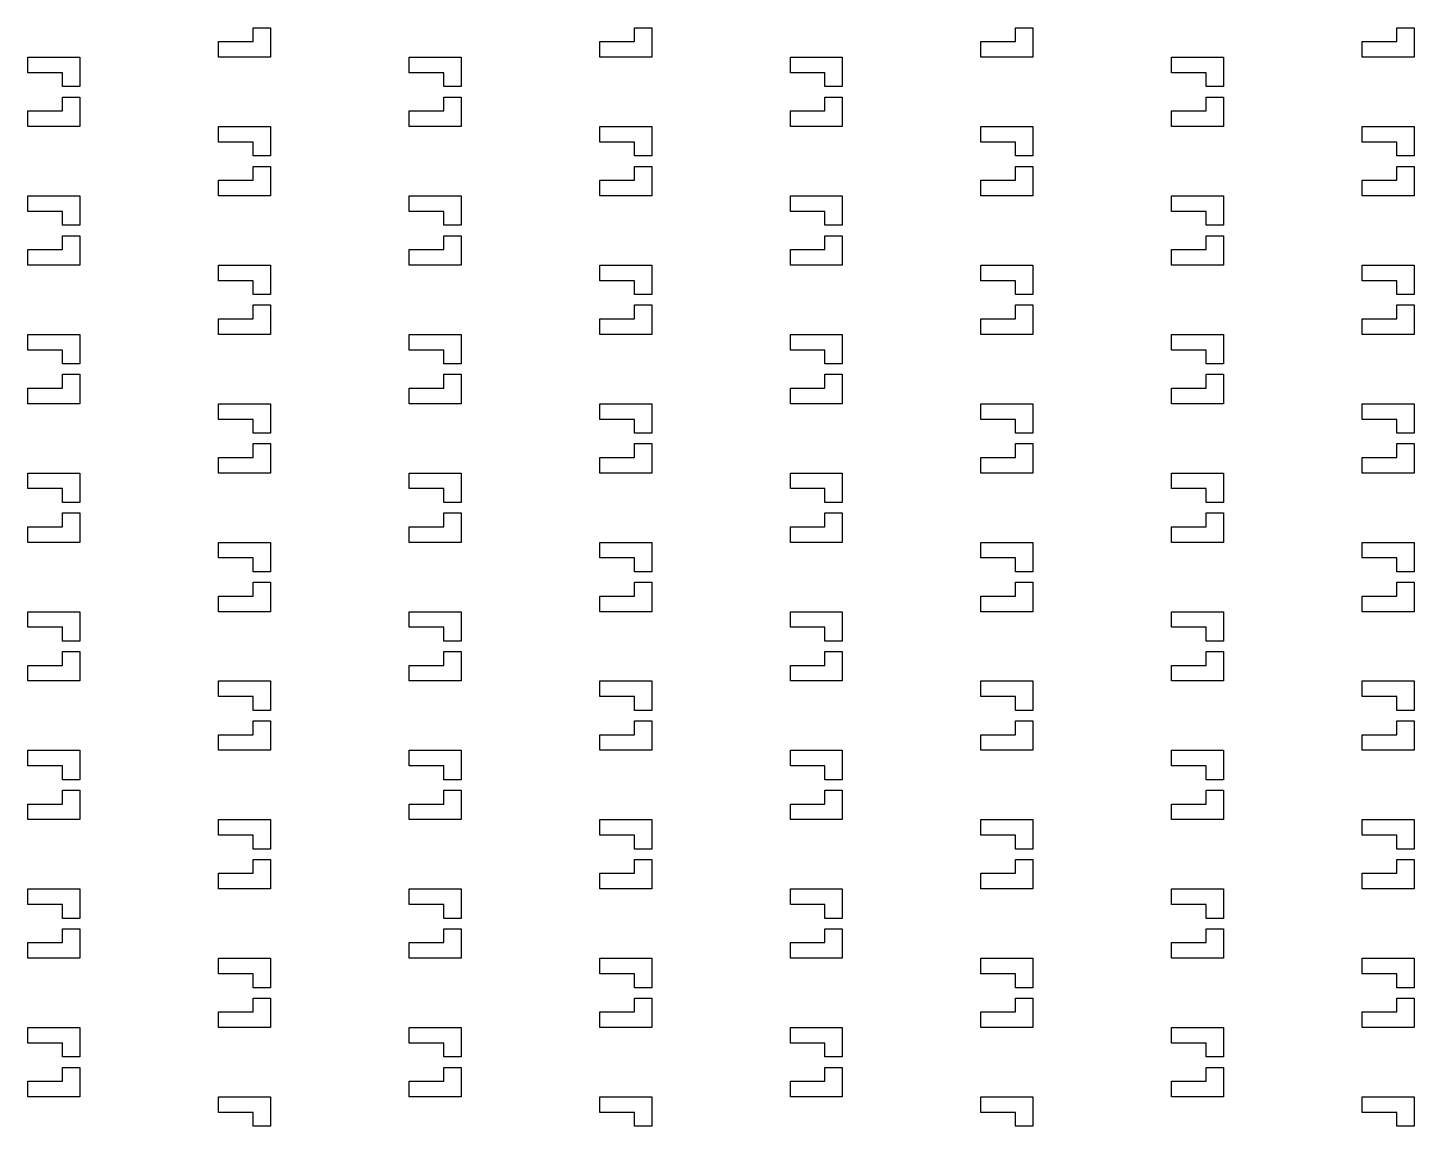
# Model space of a CAD drawing. Header units: millimetres. Extents: x 2102 to 86502, y 1818 to 64568.
# Drawn here: x 26034.5 to 26434.5, y 33165 to 33482 of the extents above; entities that cross this region are included whole.
import ezdxf

# ---------------------------------------------------------------- set-up
doc = ezdxf.new("R2010")
doc.units = ezdxf.units.MM
doc.layers.add('Layer-2', color=3, linetype='Continuous')

msp = doc.modelspace()

# ---------------------------------------------------------------- linework, layer by layer
at = {"layer": 'Layer-2'}
for p, q in [((26099.55, 33477.97), (26099.55, 33481.97)), ((26099.55, 33481.97), (26104.55, 33481.97)), ((26104.55, 33481.97), (26104.55, 33473.47)), ((26209.55, 33477.97), (26209.55, 33481.97)), ((26209.55, 33481.97), (26214.55, 33481.97)), ((26214.55, 33481.97), (26214.55, 33473.47)), ((26319.55, 33477.97), (26319.55, 33481.97)), ((26319.55, 33481.97), (26324.55, 33481.97)), ((26324.55, 33481.97), (26324.55, 33473.47)), ((26429.55, 33477.97), (26429.55, 33481.97)), ((26429.55, 33481.97), (26434.55, 33481.97)), ((26434.55, 33481.97), (26434.55, 33473.47)), ((26089.55, 33477.97), (26099.55, 33477.97)), ((26089.55, 33473.47), (26089.55, 33477.97)), ((26199.55, 33477.97), (26209.55, 33477.97)), ((26199.55, 33473.47), (26199.55, 33477.97)), ((26309.55, 33477.97), (26319.55, 33477.97)), ((26309.55, 33473.47), (26309.55, 33477.97)), ((26419.55, 33477.97), (26429.55, 33477.97)), ((26419.55, 33473.47), (26419.55, 33477.97)), ((26034.55, 33473.47), (26049.55, 33473.47)), ((26034.55, 33468.97), (26034.55, 33473.47)), ((26049.55, 33473.47), (26049.55, 33464.97)), ((26104.55, 33473.47), (26089.55, 33473.47)), ((26144.55, 33473.47), (26159.55, 33473.47)), ((26144.55, 33468.97), (26144.55, 33473.47)), ((26159.55, 33473.47), (26159.55, 33464.97)), ((26214.55, 33473.47), (26199.55, 33473.47)), ((26254.55, 33473.47), (26269.55, 33473.47)), ((26254.55, 33468.97), (26254.55, 33473.47)), ((26269.55, 33473.47), (26269.55, 33464.97)), ((26324.55, 33473.47), (26309.55, 33473.47)), ((26364.55, 33473.47), (26379.55, 33473.47)), ((26364.55, 33468.97), (26364.55, 33473.47)), ((26379.55, 33473.47), (26379.55, 33464.97)), ((26434.55, 33473.47), (26419.55, 33473.47)), ((26044.55, 33468.97), (26034.55, 33468.97)), ((26044.55, 33464.97), (26044.55, 33468.97)), ((26154.55, 33468.97), (26144.55, 33468.97)), ((26154.55, 33464.97), (26154.55, 33468.97)), ((26264.55, 33468.97), (26254.55, 33468.97)), ((26264.55, 33464.97), (26264.55, 33468.97)), ((26374.55, 33468.97), (26364.55, 33468.97)), ((26374.55, 33464.97), (26374.55, 33468.97)), ((26049.55, 33464.97), (26044.55, 33464.97)), ((26159.55, 33464.97), (26154.55, 33464.97)), ((26269.55, 33464.97), (26264.55, 33464.97)), ((26379.55, 33464.97), (26374.55, 33464.97)), ((26044.55, 33457.97), (26044.55, 33461.97)), ((26044.55, 33461.97), (26049.55, 33461.97)), ((26049.55, 33461.97), (26049.55, 33453.47)), ((26154.55, 33457.97), (26154.55, 33461.97)), ((26154.55, 33461.97), (26159.55, 33461.97)), ((26159.55, 33461.97), (26159.55, 33453.47)), ((26264.55, 33457.97), (26264.55, 33461.97)), ((26264.55, 33461.97), (26269.55, 33461.97)), ((26269.55, 33461.97), (26269.55, 33453.47)), ((26374.55, 33457.97), (26374.55, 33461.97)), ((26374.55, 33461.97), (26379.55, 33461.97)), ((26379.55, 33461.97), (26379.55, 33453.47)), ((26034.55, 33457.97), (26044.55, 33457.97)), ((26034.55, 33453.47), (26034.55, 33457.97)), ((26144.55, 33457.97), (26154.55, 33457.97)), ((26144.55, 33453.47), (26144.55, 33457.97)), ((26254.55, 33457.97), (26264.55, 33457.97)), ((26254.55, 33453.47), (26254.55, 33457.97)), ((26364.55, 33457.97), (26374.55, 33457.97)), ((26364.55, 33453.47), (26364.55, 33457.97)), ((26049.55, 33453.47), (26034.55, 33453.47)), ((26089.55, 33453.47), (26104.55, 33453.47)), ((26089.55, 33448.97), (26089.55, 33453.47)), ((26104.55, 33453.47), (26104.55, 33444.97)), ((26159.55, 33453.47), (26144.55, 33453.47)), ((26199.55, 33453.47), (26214.55, 33453.47)), ((26199.55, 33448.97), (26199.55, 33453.47)), ((26214.55, 33453.47), (26214.55, 33444.97)), ((26269.55, 33453.47), (26254.55, 33453.47)), ((26309.55, 33453.47), (26324.55, 33453.47)), ((26309.55, 33448.97), (26309.55, 33453.47)), ((26324.55, 33453.47), (26324.55, 33444.97)), ((26379.55, 33453.47), (26364.55, 33453.47)), ((26419.55, 33453.47), (26434.55, 33453.47)), ((26419.55, 33448.97), (26419.55, 33453.47)), ((26434.55, 33453.47), (26434.55, 33444.97)), ((26099.55, 33448.97), (26089.55, 33448.97)), ((26099.55, 33444.97), (26099.55, 33448.97)), ((26209.55, 33448.97), (26199.55, 33448.97)), ((26209.55, 33444.97), (26209.55, 33448.97)), ((26319.55, 33448.97), (26309.55, 33448.97)), ((26319.55, 33444.97), (26319.55, 33448.97)), ((26429.55, 33448.97), (26419.55, 33448.97)), ((26429.55, 33444.97), (26429.55, 33448.97)), ((26104.55, 33444.97), (26099.55, 33444.97)), ((26214.55, 33444.97), (26209.55, 33444.97)), ((26324.55, 33444.97), (26319.55, 33444.97)), ((26434.55, 33444.97), (26429.55, 33444.97)), ((26099.55, 33437.97), (26099.55, 33441.97)), ((26099.55, 33441.97), (26104.55, 33441.97)), ((26104.55, 33441.97), (26104.55, 33433.47)), ((26209.55, 33437.97), (26209.55, 33441.97)), ((26209.55, 33441.97), (26214.55, 33441.97)), ((26214.55, 33441.97), (26214.55, 33433.47)), ((26319.55, 33437.97), (26319.55, 33441.97)), ((26319.55, 33441.97), (26324.55, 33441.97)), ((26324.55, 33441.97), (26324.55, 33433.47)), ((26429.55, 33437.97), (26429.55, 33441.97)), ((26429.55, 33441.97), (26434.55, 33441.97)), ((26434.55, 33441.97), (26434.55, 33433.47)), ((26089.55, 33437.97), (26099.55, 33437.97)), ((26089.55, 33433.47), (26089.55, 33437.97)), ((26199.55, 33437.97), (26209.55, 33437.97)), ((26199.55, 33433.47), (26199.55, 33437.97)), ((26309.55, 33437.97), (26319.55, 33437.97)), ((26309.55, 33433.47), (26309.55, 33437.97)), ((26419.55, 33437.97), (26429.55, 33437.97)), ((26419.55, 33433.47), (26419.55, 33437.97)), ((26034.55, 33433.47), (26049.55, 33433.47)), ((26034.55, 33428.97), (26034.55, 33433.47)), ((26049.55, 33433.47), (26049.55, 33424.97)), ((26104.55, 33433.47), (26089.55, 33433.47)), ((26144.55, 33433.47), (26159.55, 33433.47)), ((26144.55, 33428.97), (26144.55, 33433.47)), ((26159.55, 33433.47), (26159.55, 33424.97)), ((26214.55, 33433.47), (26199.55, 33433.47)), ((26254.55, 33433.47), (26269.55, 33433.47)), ((26254.55, 33428.97), (26254.55, 33433.47)), ((26269.55, 33433.47), (26269.55, 33424.97)), ((26324.55, 33433.47), (26309.55, 33433.47)), ((26364.55, 33433.47), (26379.55, 33433.47)), ((26364.55, 33428.97), (26364.55, 33433.47)), ((26379.55, 33433.47), (26379.55, 33424.97)), ((26434.55, 33433.47), (26419.55, 33433.47)), ((26044.55, 33428.97), (26034.55, 33428.97)), ((26044.55, 33424.97), (26044.55, 33428.97)), ((26154.55, 33428.97), (26144.55, 33428.97)), ((26154.55, 33424.97), (26154.55, 33428.97)), ((26264.55, 33428.97), (26254.55, 33428.97)), ((26264.55, 33424.97), (26264.55, 33428.97)), ((26374.55, 33428.97), (26364.55, 33428.97)), ((26374.55, 33424.97), (26374.55, 33428.97)), ((26049.55, 33424.97), (26044.55, 33424.97)), ((26159.55, 33424.97), (26154.55, 33424.97)), ((26269.55, 33424.97), (26264.55, 33424.97)), ((26379.55, 33424.97), (26374.55, 33424.97)), ((26044.55, 33417.97), (26044.55, 33421.97)), ((26044.55, 33421.97), (26049.55, 33421.97)), ((26049.55, 33421.97), (26049.55, 33413.47)), ((26154.55, 33417.97), (26154.55, 33421.97)), ((26154.55, 33421.97), (26159.55, 33421.97)), ((26159.55, 33421.97), (26159.55, 33413.47)), ((26264.55, 33417.97), (26264.55, 33421.97)), ((26264.55, 33421.97), (26269.55, 33421.97)), ((26269.55, 33421.97), (26269.55, 33413.47)), ((26374.55, 33417.97), (26374.55, 33421.97)), ((26374.55, 33421.97), (26379.55, 33421.97)), ((26379.55, 33421.97), (26379.55, 33413.47)), ((26034.55, 33417.97), (26044.55, 33417.97)), ((26034.55, 33413.47), (26034.55, 33417.97)), ((26144.55, 33417.97), (26154.55, 33417.97)), ((26144.55, 33413.47), (26144.55, 33417.97)), ((26254.55, 33417.97), (26264.55, 33417.97)), ((26254.55, 33413.47), (26254.55, 33417.97)), ((26364.55, 33417.97), (26374.55, 33417.97)), ((26364.55, 33413.47), (26364.55, 33417.97)), ((26049.55, 33413.47), (26034.55, 33413.47)), ((26089.55, 33413.47), (26104.55, 33413.47)), ((26089.55, 33408.97), (26089.55, 33413.47)), ((26104.55, 33413.47), (26104.55, 33404.97)), ((26159.55, 33413.47), (26144.55, 33413.47)), ((26199.55, 33413.47), (26214.55, 33413.47)), ((26199.55, 33408.97), (26199.55, 33413.47)), ((26214.55, 33413.47), (26214.55, 33404.97)), ((26269.55, 33413.47), (26254.55, 33413.47)), ((26309.55, 33413.47), (26324.55, 33413.47)), ((26309.55, 33408.97), (26309.55, 33413.47)), ((26324.55, 33413.47), (26324.55, 33404.97)), ((26379.55, 33413.47), (26364.55, 33413.47)), ((26419.55, 33413.47), (26434.55, 33413.47)), ((26419.55, 33408.97), (26419.55, 33413.47)), ((26434.55, 33413.47), (26434.55, 33404.97)), ((26099.55, 33408.97), (26089.55, 33408.97)), ((26099.55, 33404.97), (26099.55, 33408.97)), ((26209.55, 33408.97), (26199.55, 33408.97)), ((26209.55, 33404.97), (26209.55, 33408.97)), ((26319.55, 33408.97), (26309.55, 33408.97)), ((26319.55, 33404.97), (26319.55, 33408.97)), ((26429.55, 33408.97), (26419.55, 33408.97)), ((26429.55, 33404.97), (26429.55, 33408.97)), ((26104.55, 33404.97), (26099.55, 33404.97)), ((26214.55, 33404.97), (26209.55, 33404.97)), ((26324.55, 33404.97), (26319.55, 33404.97)), ((26434.55, 33404.97), (26429.55, 33404.97)), ((26099.55, 33397.97), (26099.55, 33401.97)), ((26099.55, 33401.97), (26104.55, 33401.97)), ((26104.55, 33401.97), (26104.55, 33393.47)), ((26209.55, 33397.97), (26209.55, 33401.97)), ((26209.55, 33401.97), (26214.55, 33401.97)), ((26214.55, 33401.97), (26214.55, 33393.47)), ((26319.55, 33397.97), (26319.55, 33401.97)), ((26319.55, 33401.97), (26324.55, 33401.97)), ((26324.55, 33401.97), (26324.55, 33393.47)), ((26429.55, 33397.97), (26429.55, 33401.97)), ((26429.55, 33401.97), (26434.55, 33401.97)), ((26434.55, 33401.97), (26434.55, 33393.47)), ((26089.55, 33397.97), (26099.55, 33397.97)), ((26089.55, 33393.47), (26089.55, 33397.97)), ((26199.55, 33397.97), (26209.55, 33397.97)), ((26199.55, 33393.47), (26199.55, 33397.97)), ((26309.55, 33397.97), (26319.55, 33397.97)), ((26309.55, 33393.47), (26309.55, 33397.97)), ((26419.55, 33397.97), (26429.55, 33397.97)), ((26419.55, 33393.47), (26419.55, 33397.97)), ((26034.55, 33393.47), (26049.55, 33393.47)), ((26034.55, 33388.97), (26034.55, 33393.47)), ((26049.55, 33393.47), (26049.55, 33384.97)), ((26104.55, 33393.47), (26089.55, 33393.47)), ((26144.55, 33393.47), (26159.55, 33393.47)), ((26144.55, 33388.97), (26144.55, 33393.47)), ((26159.55, 33393.47), (26159.55, 33384.97)), ((26214.55, 33393.47), (26199.55, 33393.47)), ((26254.55, 33393.47), (26269.55, 33393.47)), ((26254.55, 33388.97), (26254.55, 33393.47)), ((26269.55, 33393.47), (26269.55, 33384.97)), ((26324.55, 33393.47), (26309.55, 33393.47)), ((26364.55, 33393.47), (26379.55, 33393.47)), ((26364.55, 33388.97), (26364.55, 33393.47)), ((26379.55, 33393.47), (26379.55, 33384.97)), ((26434.55, 33393.47), (26419.55, 33393.47)), ((26044.55, 33388.97), (26034.55, 33388.97)), ((26044.55, 33384.97), (26044.55, 33388.97)), ((26154.55, 33388.97), (26144.55, 33388.97)), ((26154.55, 33384.97), (26154.55, 33388.97)), ((26264.55, 33388.97), (26254.55, 33388.97)), ((26264.55, 33384.97), (26264.55, 33388.97)), ((26374.55, 33388.97), (26364.55, 33388.97)), ((26374.55, 33384.97), (26374.55, 33388.97)), ((26049.55, 33384.97), (26044.55, 33384.97)), ((26159.55, 33384.97), (26154.55, 33384.97)), ((26269.55, 33384.97), (26264.55, 33384.97)), ((26379.55, 33384.97), (26374.55, 33384.97)), ((26044.55, 33377.97), (26044.55, 33381.97)), ((26044.55, 33381.97), (26049.55, 33381.97)), ((26049.55, 33381.97), (26049.55, 33373.47)), ((26154.55, 33377.97), (26154.55, 33381.97)), ((26154.55, 33381.97), (26159.55, 33381.97)), ((26159.55, 33381.97), (26159.55, 33373.47)), ((26264.55, 33377.97), (26264.55, 33381.97)), ((26264.55, 33381.97), (26269.55, 33381.97)), ((26269.55, 33381.97), (26269.55, 33373.47)), ((26374.55, 33377.97), (26374.55, 33381.97)), ((26374.55, 33381.97), (26379.55, 33381.97)), ((26379.55, 33381.97), (26379.55, 33373.47)), ((26034.55, 33377.97), (26044.55, 33377.97)), ((26034.55, 33373.47), (26034.55, 33377.97)), ((26144.55, 33377.97), (26154.55, 33377.97)), ((26144.55, 33373.47), (26144.55, 33377.97)), ((26254.55, 33377.97), (26264.55, 33377.97)), ((26254.55, 33373.47), (26254.55, 33377.97)), ((26364.55, 33377.97), (26374.55, 33377.97)), ((26364.55, 33373.47), (26364.55, 33377.97)), ((26049.55, 33373.47), (26034.55, 33373.47)), ((26089.55, 33373.47), (26104.55, 33373.47)), ((26089.55, 33368.97), (26089.55, 33373.47)), ((26104.55, 33373.47), (26104.55, 33364.97)), ((26159.55, 33373.47), (26144.55, 33373.47)), ((26199.55, 33373.47), (26214.55, 33373.47)), ((26199.55, 33368.97), (26199.55, 33373.47)), ((26214.55, 33373.47), (26214.55, 33364.97)), ((26269.55, 33373.47), (26254.55, 33373.47)), ((26309.55, 33373.47), (26324.55, 33373.47)), ((26309.55, 33368.97), (26309.55, 33373.47)), ((26324.55, 33373.47), (26324.55, 33364.97)), ((26379.55, 33373.47), (26364.55, 33373.47)), ((26419.55, 33373.47), (26434.55, 33373.47)), ((26419.55, 33368.97), (26419.55, 33373.47)), ((26434.55, 33373.47), (26434.55, 33364.97)), ((26099.55, 33368.97), (26089.55, 33368.97)), ((26099.55, 33364.97), (26099.55, 33368.97)), ((26209.55, 33368.97), (26199.55, 33368.97)), ((26209.55, 33364.97), (26209.55, 33368.97)), ((26319.55, 33368.97), (26309.55, 33368.97)), ((26319.55, 33364.97), (26319.55, 33368.97)), ((26429.55, 33368.97), (26419.55, 33368.97)), ((26429.55, 33364.97), (26429.55, 33368.97)), ((26104.55, 33364.97), (26099.55, 33364.97)), ((26214.55, 33364.97), (26209.55, 33364.97)), ((26324.55, 33364.97), (26319.55, 33364.97)), ((26434.55, 33364.97), (26429.55, 33364.97)), ((26099.55, 33357.97), (26099.55, 33361.97)), ((26099.55, 33361.97), (26104.55, 33361.97)), ((26104.55, 33361.97), (26104.55, 33353.47)), ((26209.55, 33357.97), (26209.55, 33361.97)), ((26209.55, 33361.97), (26214.55, 33361.97)), ((26214.55, 33361.97), (26214.55, 33353.47)), ((26319.55, 33357.97), (26319.55, 33361.97)), ((26319.55, 33361.97), (26324.55, 33361.97)), ((26324.55, 33361.97), (26324.55, 33353.47)), ((26429.55, 33357.97), (26429.55, 33361.97)), ((26429.55, 33361.97), (26434.55, 33361.97)), ((26434.55, 33361.97), (26434.55, 33353.47)), ((26089.55, 33357.97), (26099.55, 33357.97)), ((26089.55, 33353.47), (26089.55, 33357.97)), ((26199.55, 33357.97), (26209.55, 33357.97)), ((26199.55, 33353.47), (26199.55, 33357.97)), ((26309.55, 33357.97), (26319.55, 33357.97)), ((26309.55, 33353.47), (26309.55, 33357.97)), ((26419.55, 33357.97), (26429.55, 33357.97)), ((26419.55, 33353.47), (26419.55, 33357.97)), ((26034.55, 33353.47), (26049.55, 33353.47)), ((26034.55, 33348.97), (26034.55, 33353.47)), ((26049.55, 33353.47), (26049.55, 33344.97)), ((26104.55, 33353.47), (26089.55, 33353.47)), ((26144.55, 33353.47), (26159.55, 33353.47)), ((26144.55, 33348.97), (26144.55, 33353.47)), ((26159.55, 33353.47), (26159.55, 33344.97)), ((26214.55, 33353.47), (26199.55, 33353.47)), ((26254.55, 33353.47), (26269.55, 33353.47)), ((26254.55, 33348.97), (26254.55, 33353.47)), ((26269.55, 33353.47), (26269.55, 33344.97)), ((26324.55, 33353.47), (26309.55, 33353.47)), ((26364.55, 33353.47), (26379.55, 33353.47)), ((26364.55, 33348.97), (26364.55, 33353.47)), ((26379.55, 33353.47), (26379.55, 33344.97)), ((26434.55, 33353.47), (26419.55, 33353.47)), ((26044.55, 33348.97), (26034.55, 33348.97)), ((26044.55, 33344.97), (26044.55, 33348.97)), ((26154.55, 33348.97), (26144.55, 33348.97)), ((26154.55, 33344.97), (26154.55, 33348.97)), ((26264.55, 33348.97), (26254.55, 33348.97)), ((26264.55, 33344.97), (26264.55, 33348.97)), ((26374.55, 33348.97), (26364.55, 33348.97)), ((26374.55, 33344.97), (26374.55, 33348.97)), ((26049.55, 33344.97), (26044.55, 33344.97)), ((26159.55, 33344.97), (26154.55, 33344.97)), ((26269.55, 33344.97), (26264.55, 33344.97)), ((26379.55, 33344.97), (26374.55, 33344.97)), ((26044.55, 33337.97), (26044.55, 33341.97)), ((26044.55, 33341.97), (26049.55, 33341.97)), ((26049.55, 33341.97), (26049.55, 33333.47)), ((26154.55, 33337.97), (26154.55, 33341.97)), ((26154.55, 33341.97), (26159.55, 33341.97)), ((26159.55, 33341.97), (26159.55, 33333.47)), ((26264.55, 33337.97), (26264.55, 33341.97)), ((26264.55, 33341.97), (26269.55, 33341.97)), ((26269.55, 33341.97), (26269.55, 33333.47)), ((26374.55, 33337.97), (26374.55, 33341.97)), ((26374.55, 33341.97), (26379.55, 33341.97)), ((26379.55, 33341.97), (26379.55, 33333.47)), ((26034.55, 33337.97), (26044.55, 33337.97)), ((26034.55, 33333.47), (26034.55, 33337.97)), ((26144.55, 33337.97), (26154.55, 33337.97)), ((26144.55, 33333.47), (26144.55, 33337.97)), ((26254.55, 33337.97), (26264.55, 33337.97)), ((26254.55, 33333.47), (26254.55, 33337.97)), ((26364.55, 33337.97), (26374.55, 33337.97)), ((26364.55, 33333.47), (26364.55, 33337.97)), ((26049.55, 33333.47), (26034.55, 33333.47)), ((26089.55, 33333.47), (26104.55, 33333.47)), ((26089.55, 33328.97), (26089.55, 33333.47)), ((26104.55, 33333.47), (26104.55, 33324.97)), ((26159.55, 33333.47), (26144.55, 33333.47)), ((26199.55, 33333.47), (26214.55, 33333.47)), ((26199.55, 33328.97), (26199.55, 33333.47)), ((26214.55, 33333.47), (26214.55, 33324.97)), ((26269.55, 33333.47), (26254.55, 33333.47)), ((26309.55, 33333.47), (26324.55, 33333.47)), ((26309.55, 33328.97), (26309.55, 33333.47)), ((26324.55, 33333.47), (26324.55, 33324.97)), ((26379.55, 33333.47), (26364.55, 33333.47)), ((26419.55, 33333.47), (26434.55, 33333.47)), ((26419.55, 33328.97), (26419.55, 33333.47)), ((26434.55, 33333.47), (26434.55, 33324.97)), ((26099.55, 33328.97), (26089.55, 33328.97)), ((26099.55, 33324.97), (26099.55, 33328.97)), ((26209.55, 33328.97), (26199.55, 33328.97)), ((26209.55, 33324.97), (26209.55, 33328.97)), ((26319.55, 33328.97), (26309.55, 33328.97)), ((26319.55, 33324.97), (26319.55, 33328.97)), ((26429.55, 33328.97), (26419.55, 33328.97)), ((26429.55, 33324.97), (26429.55, 33328.97)), ((26104.55, 33324.97), (26099.55, 33324.97)), ((26214.55, 33324.97), (26209.55, 33324.97)), ((26324.55, 33324.97), (26319.55, 33324.97)), ((26434.55, 33324.97), (26429.55, 33324.97)), ((26099.55, 33317.97), (26099.55, 33321.97)), ((26099.55, 33321.97), (26104.55, 33321.97)), ((26104.55, 33321.97), (26104.55, 33313.47)), ((26209.55, 33317.97), (26209.55, 33321.97)), ((26209.55, 33321.97), (26214.55, 33321.97)), ((26214.55, 33321.97), (26214.55, 33313.47)), ((26319.55, 33317.97), (26319.55, 33321.97)), ((26319.55, 33321.97), (26324.55, 33321.97)), ((26324.55, 33321.97), (26324.55, 33313.47)), ((26429.55, 33317.97), (26429.55, 33321.97)), ((26429.55, 33321.97), (26434.55, 33321.97)), ((26434.55, 33321.97), (26434.55, 33313.47)), ((26089.55, 33317.97), (26099.55, 33317.97)), ((26089.55, 33313.47), (26089.55, 33317.97)), ((26199.55, 33317.97), (26209.55, 33317.97)), ((26199.55, 33313.47), (26199.55, 33317.97)), ((26309.55, 33317.97), (26319.55, 33317.97)), ((26309.55, 33313.47), (26309.55, 33317.97)), ((26419.55, 33317.97), (26429.55, 33317.97)), ((26419.55, 33313.47), (26419.55, 33317.97)), ((26034.55, 33313.47), (26049.55, 33313.47)), ((26034.55, 33308.97), (26034.55, 33313.47)), ((26049.55, 33313.47), (26049.55, 33304.97)), ((26104.55, 33313.47), (26089.55, 33313.47)), ((26144.55, 33313.47), (26159.55, 33313.47)), ((26144.55, 33308.97), (26144.55, 33313.47)), ((26159.55, 33313.47), (26159.55, 33304.97)), ((26214.55, 33313.47), (26199.55, 33313.47)), ((26254.55, 33313.47), (26269.55, 33313.47)), ((26254.55, 33308.97), (26254.55, 33313.47)), ((26269.55, 33313.47), (26269.55, 33304.97)), ((26324.55, 33313.47), (26309.55, 33313.47)), ((26364.55, 33313.47), (26379.55, 33313.47)), ((26364.55, 33308.97), (26364.55, 33313.47)), ((26379.55, 33313.47), (26379.55, 33304.97)), ((26434.55, 33313.47), (26419.55, 33313.47)), ((26044.55, 33308.97), (26034.55, 33308.97)), ((26044.55, 33304.97), (26044.55, 33308.97)), ((26154.55, 33308.97), (26144.55, 33308.97)), ((26154.55, 33304.97), (26154.55, 33308.97)), ((26264.55, 33308.97), (26254.55, 33308.97)), ((26264.55, 33304.97), (26264.55, 33308.97)), ((26374.55, 33308.97), (26364.55, 33308.97)), ((26374.55, 33304.97), (26374.55, 33308.97)), ((26049.55, 33304.97), (26044.55, 33304.97)), ((26159.55, 33304.97), (26154.55, 33304.97)), ((26269.55, 33304.97), (26264.55, 33304.97)), ((26379.55, 33304.97), (26374.55, 33304.97)), ((26044.55, 33297.97), (26044.55, 33301.97)), ((26044.55, 33301.97), (26049.55, 33301.97)), ((26049.55, 33301.97), (26049.55, 33293.47)), ((26154.55, 33297.97), (26154.55, 33301.97)), ((26154.55, 33301.97), (26159.55, 33301.97)), ((26159.55, 33301.97), (26159.55, 33293.47)), ((26264.55, 33297.97), (26264.55, 33301.97)), ((26264.55, 33301.97), (26269.55, 33301.97)), ((26269.55, 33301.97), (26269.55, 33293.47)), ((26374.55, 33297.97), (26374.55, 33301.97)), ((26374.55, 33301.97), (26379.55, 33301.97)), ((26379.55, 33301.97), (26379.55, 33293.47)), ((26034.55, 33297.97), (26044.55, 33297.97)), ((26034.55, 33293.47), (26034.55, 33297.97)), ((26144.55, 33297.97), (26154.55, 33297.97)), ((26144.55, 33293.47), (26144.55, 33297.97)), ((26254.55, 33297.97), (26264.55, 33297.97)), ((26254.55, 33293.47), (26254.55, 33297.97)), ((26364.55, 33297.97), (26374.55, 33297.97)), ((26364.55, 33293.47), (26364.55, 33297.97)), ((26049.55, 33293.47), (26034.55, 33293.47)), ((26089.55, 33293.47), (26104.55, 33293.47)), ((26089.55, 33288.97), (26089.55, 33293.47)), ((26104.55, 33293.47), (26104.55, 33284.97)), ((26159.55, 33293.47), (26144.55, 33293.47)), ((26199.55, 33293.47), (26214.55, 33293.47)), ((26199.55, 33288.97), (26199.55, 33293.47)), ((26214.55, 33293.47), (26214.55, 33284.97)), ((26269.55, 33293.47), (26254.55, 33293.47)), ((26309.55, 33293.47), (26324.55, 33293.47)), ((26309.55, 33288.97), (26309.55, 33293.47)), ((26324.55, 33293.47), (26324.55, 33284.97)), ((26379.55, 33293.47), (26364.55, 33293.47)), ((26419.55, 33293.47), (26434.55, 33293.47)), ((26419.55, 33288.97), (26419.55, 33293.47)), ((26434.55, 33293.47), (26434.55, 33284.97)), ((26099.55, 33288.97), (26089.55, 33288.97)), ((26099.55, 33284.97), (26099.55, 33288.97)), ((26209.55, 33288.97), (26199.55, 33288.97)), ((26209.55, 33284.97), (26209.55, 33288.97)), ((26319.55, 33288.97), (26309.55, 33288.97)), ((26319.55, 33284.97), (26319.55, 33288.97)), ((26429.55, 33288.97), (26419.55, 33288.97)), ((26429.55, 33284.97), (26429.55, 33288.97)), ((26104.55, 33284.97), (26099.55, 33284.97)), ((26214.55, 33284.97), (26209.55, 33284.97)), ((26324.55, 33284.97), (26319.55, 33284.97)), ((26434.55, 33284.97), (26429.55, 33284.97)), ((26099.55, 33277.97), (26099.55, 33281.97)), ((26099.55, 33281.97), (26104.55, 33281.97)), ((26104.55, 33281.97), (26104.55, 33273.47)), ((26209.55, 33277.97), (26209.55, 33281.97)), ((26209.55, 33281.97), (26214.55, 33281.97)), ((26214.55, 33281.97), (26214.55, 33273.47)), ((26319.55, 33277.97), (26319.55, 33281.97)), ((26319.55, 33281.97), (26324.55, 33281.97)), ((26324.55, 33281.97), (26324.55, 33273.47)), ((26429.55, 33277.97), (26429.55, 33281.97)), ((26429.55, 33281.97), (26434.55, 33281.97)), ((26434.55, 33281.97), (26434.55, 33273.47)), ((26089.55, 33277.97), (26099.55, 33277.97)), ((26089.55, 33273.47), (26089.55, 33277.97)), ((26199.55, 33277.97), (26209.55, 33277.97)), ((26199.55, 33273.47), (26199.55, 33277.97)), ((26309.55, 33277.97), (26319.55, 33277.97)), ((26309.55, 33273.47), (26309.55, 33277.97)), ((26419.55, 33277.97), (26429.55, 33277.97)), ((26419.55, 33273.47), (26419.55, 33277.97)), ((26034.55, 33273.47), (26049.55, 33273.47)), ((26034.55, 33268.97), (26034.55, 33273.47)), ((26049.55, 33273.47), (26049.55, 33264.97)), ((26104.55, 33273.47), (26089.55, 33273.47)), ((26144.55, 33273.47), (26159.55, 33273.47)), ((26144.55, 33268.97), (26144.55, 33273.47)), ((26159.55, 33273.47), (26159.55, 33264.97)), ((26214.55, 33273.47), (26199.55, 33273.47)), ((26254.55, 33273.47), (26269.55, 33273.47)), ((26254.55, 33268.97), (26254.55, 33273.47)), ((26269.55, 33273.47), (26269.55, 33264.97)), ((26324.55, 33273.47), (26309.55, 33273.47)), ((26364.55, 33273.47), (26379.55, 33273.47)), ((26364.55, 33268.97), (26364.55, 33273.47)), ((26379.55, 33273.47), (26379.55, 33264.97)), ((26434.55, 33273.47), (26419.55, 33273.47)), ((26044.55, 33268.97), (26034.55, 33268.97)), ((26044.55, 33264.97), (26044.55, 33268.97)), ((26154.55, 33268.97), (26144.55, 33268.97)), ((26154.55, 33264.97), (26154.55, 33268.97)), ((26264.55, 33268.97), (26254.55, 33268.97)), ((26264.55, 33264.97), (26264.55, 33268.97)), ((26374.55, 33268.97), (26364.55, 33268.97)), ((26374.55, 33264.97), (26374.55, 33268.97)), ((26049.55, 33264.97), (26044.55, 33264.97)), ((26159.55, 33264.97), (26154.55, 33264.97)), ((26269.55, 33264.97), (26264.55, 33264.97)), ((26379.55, 33264.97), (26374.55, 33264.97)), ((26044.55, 33257.97), (26044.55, 33261.97)), ((26044.55, 33261.97), (26049.55, 33261.97)), ((26049.55, 33261.97), (26049.55, 33253.47)), ((26154.55, 33257.97), (26154.55, 33261.97)), ((26154.55, 33261.97), (26159.55, 33261.97)), ((26159.55, 33261.97), (26159.55, 33253.47)), ((26264.55, 33257.97), (26264.55, 33261.97)), ((26264.55, 33261.97), (26269.55, 33261.97)), ((26269.55, 33261.97), (26269.55, 33253.47)), ((26374.55, 33257.97), (26374.55, 33261.97)), ((26374.55, 33261.97), (26379.55, 33261.97)), ((26379.55, 33261.97), (26379.55, 33253.47)), ((26034.55, 33257.97), (26044.55, 33257.97)), ((26034.55, 33253.47), (26034.55, 33257.97)), ((26144.55, 33257.97), (26154.55, 33257.97)), ((26144.55, 33253.47), (26144.55, 33257.97)), ((26254.55, 33257.97), (26264.55, 33257.97)), ((26254.55, 33253.47), (26254.55, 33257.97)), ((26364.55, 33257.97), (26374.55, 33257.97)), ((26364.55, 33253.47), (26364.55, 33257.97)), ((26049.55, 33253.47), (26034.55, 33253.47)), ((26089.55, 33253.47), (26104.55, 33253.47)), ((26089.55, 33248.97), (26089.55, 33253.47)), ((26104.55, 33253.47), (26104.55, 33244.97)), ((26159.55, 33253.47), (26144.55, 33253.47)), ((26199.55, 33253.47), (26214.55, 33253.47)), ((26199.55, 33248.97), (26199.55, 33253.47)), ((26214.55, 33253.47), (26214.55, 33244.97)), ((26269.55, 33253.47), (26254.55, 33253.47)), ((26309.55, 33253.47), (26324.55, 33253.47)), ((26309.55, 33248.97), (26309.55, 33253.47)), ((26324.55, 33253.47), (26324.55, 33244.97)), ((26379.55, 33253.47), (26364.55, 33253.47)), ((26419.55, 33253.47), (26434.55, 33253.47)), ((26419.55, 33248.97), (26419.55, 33253.47)), ((26434.55, 33253.47), (26434.55, 33244.97)), ((26099.55, 33248.97), (26089.55, 33248.97)), ((26099.55, 33244.97), (26099.55, 33248.97)), ((26209.55, 33248.97), (26199.55, 33248.97)), ((26209.55, 33244.97), (26209.55, 33248.97)), ((26319.55, 33248.97), (26309.55, 33248.97)), ((26319.55, 33244.97), (26319.55, 33248.97)), ((26429.55, 33248.97), (26419.55, 33248.97)), ((26429.55, 33244.97), (26429.55, 33248.97)), ((26104.55, 33244.97), (26099.55, 33244.97)), ((26214.55, 33244.97), (26209.55, 33244.97)), ((26324.55, 33244.97), (26319.55, 33244.97)), ((26434.55, 33244.97), (26429.55, 33244.97)), ((26099.55, 33237.97), (26099.55, 33241.97)), ((26099.55, 33241.97), (26104.55, 33241.97)), ((26104.55, 33241.97), (26104.55, 33233.47)), ((26209.55, 33237.97), (26209.55, 33241.97)), ((26209.55, 33241.97), (26214.55, 33241.97)), ((26214.55, 33241.97), (26214.55, 33233.47)), ((26319.55, 33237.97), (26319.55, 33241.97)), ((26319.55, 33241.97), (26324.55, 33241.97)), ((26324.55, 33241.97), (26324.55, 33233.47)), ((26429.55, 33237.97), (26429.55, 33241.97)), ((26429.55, 33241.97), (26434.55, 33241.97)), ((26434.55, 33241.97), (26434.55, 33233.47)), ((26089.55, 33237.97), (26099.55, 33237.97)), ((26089.55, 33233.47), (26089.55, 33237.97)), ((26199.55, 33237.97), (26209.55, 33237.97)), ((26199.55, 33233.47), (26199.55, 33237.97)), ((26309.55, 33237.97), (26319.55, 33237.97)), ((26309.55, 33233.47), (26309.55, 33237.97)), ((26419.55, 33237.97), (26429.55, 33237.97)), ((26419.55, 33233.47), (26419.55, 33237.97)), ((26034.55, 33233.47), (26049.55, 33233.47)), ((26034.55, 33228.97), (26034.55, 33233.47)), ((26049.55, 33233.47), (26049.55, 33224.97)), ((26104.55, 33233.47), (26089.55, 33233.47)), ((26144.55, 33233.47), (26159.55, 33233.47)), ((26144.55, 33228.97), (26144.55, 33233.47)), ((26159.55, 33233.47), (26159.55, 33224.97)), ((26214.55, 33233.47), (26199.55, 33233.47)), ((26254.55, 33233.47), (26269.55, 33233.47)), ((26254.55, 33228.97), (26254.55, 33233.47)), ((26269.55, 33233.47), (26269.55, 33224.97)), ((26324.55, 33233.47), (26309.55, 33233.47)), ((26364.55, 33233.47), (26379.55, 33233.47)), ((26364.55, 33228.97), (26364.55, 33233.47)), ((26379.55, 33233.47), (26379.55, 33224.97)), ((26434.55, 33233.47), (26419.55, 33233.47)), ((26044.55, 33228.97), (26034.55, 33228.97)), ((26044.55, 33224.97), (26044.55, 33228.97)), ((26154.55, 33228.97), (26144.55, 33228.97)), ((26154.55, 33224.97), (26154.55, 33228.97)), ((26264.55, 33228.97), (26254.55, 33228.97)), ((26264.55, 33224.97), (26264.55, 33228.97)), ((26374.55, 33228.97), (26364.55, 33228.97)), ((26374.55, 33224.97), (26374.55, 33228.97)), ((26049.55, 33224.97), (26044.55, 33224.97)), ((26159.55, 33224.97), (26154.55, 33224.97)), ((26269.55, 33224.97), (26264.55, 33224.97)), ((26379.55, 33224.97), (26374.55, 33224.97)), ((26044.55, 33217.97), (26044.55, 33221.97)), ((26044.55, 33221.97), (26049.55, 33221.97)), ((26049.55, 33221.97), (26049.55, 33213.47)), ((26154.55, 33217.97), (26154.55, 33221.97)), ((26154.55, 33221.97), (26159.55, 33221.97)), ((26159.55, 33221.97), (26159.55, 33213.47)), ((26264.55, 33217.97), (26264.55, 33221.97)), ((26264.55, 33221.97), (26269.55, 33221.97)), ((26269.55, 33221.97), (26269.55, 33213.47)), ((26374.55, 33217.97), (26374.55, 33221.97)), ((26374.55, 33221.97), (26379.55, 33221.97)), ((26379.55, 33221.97), (26379.55, 33213.47)), ((26034.55, 33217.97), (26044.55, 33217.97)), ((26034.55, 33213.47), (26034.55, 33217.97)), ((26144.55, 33217.97), (26154.55, 33217.97)), ((26144.55, 33213.47), (26144.55, 33217.97)), ((26254.55, 33217.97), (26264.55, 33217.97)), ((26254.55, 33213.47), (26254.55, 33217.97)), ((26364.55, 33217.97), (26374.55, 33217.97)), ((26364.55, 33213.47), (26364.55, 33217.97)), ((26049.55, 33213.47), (26034.55, 33213.47)), ((26089.55, 33213.47), (26104.55, 33213.47)), ((26089.55, 33208.97), (26089.55, 33213.47)), ((26104.55, 33213.47), (26104.55, 33204.97)), ((26159.55, 33213.47), (26144.55, 33213.47)), ((26199.55, 33213.47), (26214.55, 33213.47)), ((26199.55, 33208.97), (26199.55, 33213.47)), ((26214.55, 33213.47), (26214.55, 33204.97)), ((26269.55, 33213.47), (26254.55, 33213.47)), ((26309.55, 33213.47), (26324.55, 33213.47)), ((26309.55, 33208.97), (26309.55, 33213.47)), ((26324.55, 33213.47), (26324.55, 33204.97)), ((26379.55, 33213.47), (26364.55, 33213.47)), ((26419.55, 33213.47), (26434.55, 33213.47)), ((26419.55, 33208.97), (26419.55, 33213.47)), ((26434.55, 33213.47), (26434.55, 33204.97)), ((26099.55, 33208.97), (26089.55, 33208.97)), ((26099.55, 33204.97), (26099.55, 33208.97)), ((26209.55, 33208.97), (26199.55, 33208.97)), ((26209.55, 33204.97), (26209.55, 33208.97)), ((26319.55, 33208.97), (26309.55, 33208.97)), ((26319.55, 33204.97), (26319.55, 33208.97)), ((26429.55, 33208.97), (26419.55, 33208.97)), ((26429.55, 33204.97), (26429.55, 33208.97)), ((26104.55, 33204.97), (26099.55, 33204.97)), ((26214.55, 33204.97), (26209.55, 33204.97)), ((26324.55, 33204.97), (26319.55, 33204.97)), ((26434.55, 33204.97), (26429.55, 33204.97)), ((26099.55, 33197.97), (26099.55, 33201.97)), ((26099.55, 33201.97), (26104.55, 33201.97)), ((26104.55, 33201.97), (26104.55, 33193.47)), ((26209.55, 33197.97), (26209.55, 33201.97)), ((26209.55, 33201.97), (26214.55, 33201.97)), ((26214.55, 33201.97), (26214.55, 33193.47)), ((26319.55, 33197.97), (26319.55, 33201.97)), ((26319.55, 33201.97), (26324.55, 33201.97)), ((26324.55, 33201.97), (26324.55, 33193.47)), ((26429.55, 33197.97), (26429.55, 33201.97)), ((26429.55, 33201.97), (26434.55, 33201.97)), ((26434.55, 33201.97), (26434.55, 33193.47)), ((26089.55, 33197.97), (26099.55, 33197.97)), ((26089.55, 33193.47), (26089.55, 33197.97)), ((26199.55, 33197.97), (26209.55, 33197.97)), ((26199.55, 33193.47), (26199.55, 33197.97)), ((26309.55, 33197.97), (26319.55, 33197.97)), ((26309.55, 33193.47), (26309.55, 33197.97)), ((26419.55, 33197.97), (26429.55, 33197.97)), ((26419.55, 33193.47), (26419.55, 33197.97)), ((26034.55, 33193.47), (26049.55, 33193.47)), ((26034.55, 33188.97), (26034.55, 33193.47)), ((26049.55, 33193.47), (26049.55, 33184.97)), ((26104.55, 33193.47), (26089.55, 33193.47)), ((26144.55, 33193.47), (26159.55, 33193.47)), ((26144.55, 33188.97), (26144.55, 33193.47)), ((26159.55, 33193.47), (26159.55, 33184.97)), ((26214.55, 33193.47), (26199.55, 33193.47)), ((26254.55, 33193.47), (26269.55, 33193.47)), ((26254.55, 33188.97), (26254.55, 33193.47)), ((26269.55, 33193.47), (26269.55, 33184.97)), ((26324.55, 33193.47), (26309.55, 33193.47)), ((26364.55, 33193.47), (26379.55, 33193.47)), ((26364.55, 33188.97), (26364.55, 33193.47)), ((26379.55, 33193.47), (26379.55, 33184.97)), ((26434.55, 33193.47), (26419.55, 33193.47)), ((26044.55, 33188.97), (26034.55, 33188.97)), ((26044.55, 33184.97), (26044.55, 33188.97)), ((26154.55, 33188.97), (26144.55, 33188.97)), ((26154.55, 33184.97), (26154.55, 33188.97)), ((26264.55, 33188.97), (26254.55, 33188.97)), ((26264.55, 33184.97), (26264.55, 33188.97)), ((26374.55, 33188.97), (26364.55, 33188.97)), ((26374.55, 33184.97), (26374.55, 33188.97)), ((26049.55, 33184.97), (26044.55, 33184.97)), ((26159.55, 33184.97), (26154.55, 33184.97)), ((26269.55, 33184.97), (26264.55, 33184.97)), ((26379.55, 33184.97), (26374.55, 33184.97)), ((26044.55, 33177.97), (26044.55, 33181.97)), ((26044.55, 33181.97), (26049.55, 33181.97)), ((26049.55, 33181.97), (26049.55, 33173.47)), ((26154.55, 33177.97), (26154.55, 33181.97)), ((26154.55, 33181.97), (26159.55, 33181.97)), ((26159.55, 33181.97), (26159.55, 33173.47)), ((26264.55, 33177.97), (26264.55, 33181.97)), ((26264.55, 33181.97), (26269.55, 33181.97)), ((26269.55, 33181.97), (26269.55, 33173.47)), ((26374.55, 33177.97), (26374.55, 33181.97)), ((26374.55, 33181.97), (26379.55, 33181.97)), ((26379.55, 33181.97), (26379.55, 33173.47)), ((26034.55, 33177.97), (26044.55, 33177.97)), ((26034.55, 33173.47), (26034.55, 33177.97)), ((26144.55, 33177.97), (26154.55, 33177.97)), ((26144.55, 33173.47), (26144.55, 33177.97)), ((26254.55, 33177.97), (26264.55, 33177.97)), ((26254.55, 33173.47), (26254.55, 33177.97)), ((26364.55, 33177.97), (26374.55, 33177.97)), ((26364.55, 33173.47), (26364.55, 33177.97)), ((26049.55, 33173.47), (26034.55, 33173.47)), ((26089.55, 33173.47), (26104.55, 33173.47)), ((26089.55, 33168.97), (26089.55, 33173.47)), ((26104.55, 33173.47), (26104.55, 33164.97)), ((26159.55, 33173.47), (26144.55, 33173.47)), ((26199.55, 33173.47), (26214.55, 33173.47)), ((26199.55, 33168.97), (26199.55, 33173.47)), ((26214.55, 33173.47), (26214.55, 33164.97)), ((26269.55, 33173.47), (26254.55, 33173.47)), ((26309.55, 33173.47), (26324.55, 33173.47)), ((26309.55, 33168.97), (26309.55, 33173.47)), ((26324.55, 33173.47), (26324.55, 33164.97)), ((26379.55, 33173.47), (26364.55, 33173.47)), ((26419.55, 33173.47), (26434.55, 33173.47)), ((26419.55, 33168.97), (26419.55, 33173.47)), ((26434.55, 33173.47), (26434.55, 33164.97)), ((26099.55, 33168.97), (26089.55, 33168.97)), ((26099.55, 33164.97), (26099.55, 33168.97)), ((26209.55, 33168.97), (26199.55, 33168.97)), ((26209.55, 33164.97), (26209.55, 33168.97)), ((26319.55, 33168.97), (26309.55, 33168.97)), ((26319.55, 33164.97), (26319.55, 33168.97)), ((26429.55, 33168.97), (26419.55, 33168.97)), ((26429.55, 33164.97), (26429.55, 33168.97)), ((26104.55, 33164.97), (26099.55, 33164.97)), ((26214.55, 33164.97), (26209.55, 33164.97)), ((26324.55, 33164.97), (26319.55, 33164.97)), ((26434.55, 33164.97), (26429.55, 33164.97))]:
    msp.add_line(p, q, dxfattribs=at)

doc.saveas('drawing.dxf')
